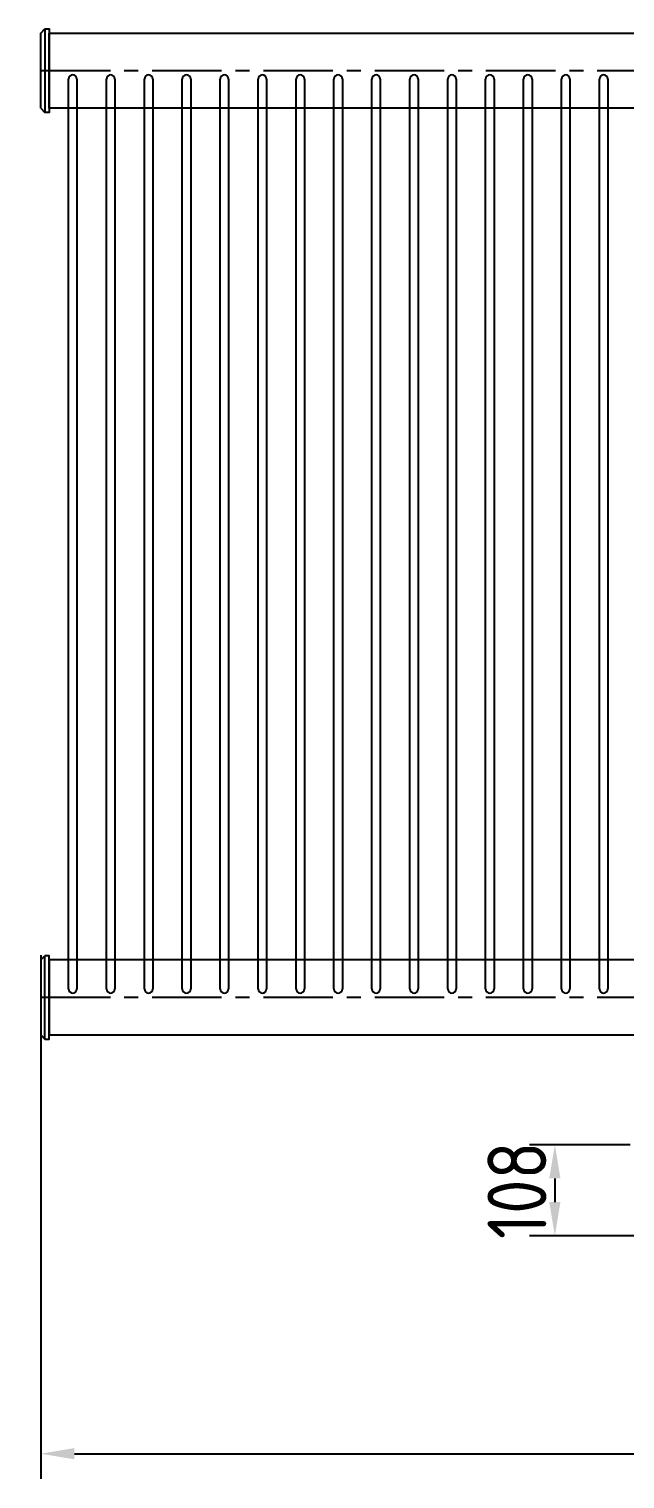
# Model space of a CAD drawing. Header units: millimetres. Extents: x 126854 to 137041, y -144259 to -137812.
# Drawn here: x 130156 to 130863, y -140775 to -139053 of the extents above; entities that cross this region are included whole.
import ezdxf

# ---------------------------------------------------------------- set-up
doc = ezdxf.new("R2010")
doc.units = ezdxf.units.MM
doc.header["$LTSCALE"] = 13
doc.linetypes.add('CENTERX2', pattern=[101.6, 63.5, -12.7, 12.7, -12.7])
doc.layers.add('1', color=4, linetype='Continuous')
doc.layers.add('标注、文本', color=3, linetype='Continuous', lineweight=25)
doc.styles.get("Standard").update_dxf_attribs({"font": 'gbenor.shx', "bigfont": 'gbcbig.shx'})
doc.dimstyles.new('1-15', dxfattribs={"dimscale": 20, "dimtxt": 3.5, "dimasz": 2, "dimexe": 1.5, "dimexo": 0.5, "dimgap": 0.5, "dimtad": 1, "dimtoh": 1, "dimdec": 1, "dimdsep": 46, "dimtxsty": 'Standard', "dimcen": 2.5, "dimclrd": 3, "dimclre": 3, "dimclrt": 3, "dimadec": 0, "dimazin": 2, "dimtfac": 1, "dimtdec": 1, "dimtmove": 0, "dimatfit": 2, "dimfxl": 1, "dimarcsym": 0})

# ---------------------------------------------------------------- blocks, each defined once
blk = doc.blocks.new('*D116')
at = {"layer": 'Defpoints', "color": 0, "lineweight": 30}
for p in [(130879.4, -140377.9), (130780.2, -140485.9), (130889.1, -140485.9)]:
    blk.add_point(p, dxfattribs=at)
at = {"layer": '标注、文本', "color": 3, "lineweight": -2}
for p, q in [((130869.4, -140377.9), (130750.2, -140377.9)), ((130780.2, -140417.9), (130780.2, -140445.9)), ((130879.1, -140485.9), (130750.2, -140485.9))]:
    blk.add_line(p, q, dxfattribs=at)
at = {"layer": '标注、文本', "color": 3, "lineweight": 30}
for points in [[(130773.5, -140417.9), (130786.8, -140417.9), (130780.2, -140377.9)], [(130773.5, -140445.9), (130786.8, -140445.9), (130780.2, -140485.9)]]:
    blk.add_solid(points, dxfattribs=at)
at = {"layer": '标注、文本', "color": 3, "insert": (130735.2, -140431.9), "char_height": 70, "attachment_point": 5, "rotation": 90}
blk.add_mtext('108', dxfattribs=at)
blk = doc.blocks.new('*D118')
at = {"layer": 'Defpoints', "color": 0, "lineweight": 30}
for p in [(130170.1, -140142.9), (132234.1, -140450.3), (132234.1, -140744.6)]:
    blk.add_point(p, dxfattribs=at)
at = {"layer": '标注、文本', "color": 3, "lineweight": -2}
for p, q in [((130170.1, -140152.9), (130170.1, -140774.6)), ((132234.1, -140460.3), (132234.1, -140774.6)), ((130210.1, -140744.6), (132194.1, -140744.6))]:
    blk.add_line(p, q, dxfattribs=at)
at = {"layer": '标注、文本', "color": 3, "lineweight": 30}
for points in [[(130210.1, -140737.9), (130210.1, -140751.3), (130170.1, -140744.6)], [(132194.1, -140737.9), (132194.1, -140751.3), (132234.1, -140744.6)]]:
    blk.add_solid(points, dxfattribs=at)
at = {"layer": '标注、文本', "color": 3, "insert": (131202.1, -140699.6), "char_height": 70, "attachment_point": 5}
blk.add_mtext('2064', dxfattribs=at)

msp = doc.modelspace()

# ---------------------------------------------------------------- linework, layer by layer
at = {"layer": '1', "ltscale": 5}
for p, q in [((130170.061, -139058.448), (130175.061, -139053.448)), ((130175.061, -139053.448), (130175.061, -139152.448)), ((130180.061, -139058.448), (130913.061, -139058.448)), ((130180.061, -139147.448), (130180.061, -139058.448)), ((130203.061, -140192.948), (130203.061, -139112.948)), ((130203.061, -140192.948), (130203.061, -139112.948)), ((130203.061, -140192.948), (130203.061, -139112.948)), ((130203.061, -140192.948), (130203.061, -139112.948)), ((130203.061, -140192.948), (130203.061, -139112.948)), ((130203.061, -140192.948), (130203.061, -139112.948)), ((130203.061, -140192.948), (130203.061, -139112.948)), ((130203.061, -140192.948), (130203.061, -139112.948)), ((130203.061, -140192.948), (130203.061, -139112.948)), ((130203.061, -140192.948), (130203.061, -139112.948)), ((130203.061, -140192.948), (130203.061, -139112.948)), ((130203.061, -140192.948), (130203.061, -139112.948)), ((130203.061, -140192.948), (130203.061, -139112.948)), ((130203.061, -140192.948), (130203.061, -139112.948)), ((130203.061, -140192.948), (130203.061, -139112.948)), ((130203.061, -140192.948), (130203.061, -139112.948)), ((130203.061, -140192.948), (130203.061, -139112.948)), ((130208.061, -139107.948), (130208.061, -139107.948)), ((130208.061, -139107.948), (130208.061, -139107.948)), ((130208.061, -139107.948), (130208.061, -139107.948)), ((130208.061, -139107.948), (130208.061, -139107.948)), ((130208.061, -139107.948), (130208.061, -139107.948)), ((130208.061, -139107.948), (130208.061, -139107.948)), ((130208.061, -139107.948), (130208.061, -139107.948)), ((130208.061, -139107.948), (130208.061, -139107.948)), ((130208.061, -139107.948), (130208.061, -139107.948)), ((130208.061, -139107.948), (130208.061, -139107.948)), ((130208.061, -139107.948), (130208.061, -139107.948)), ((130208.061, -139107.948), (130208.061, -139107.948)), ((130208.061, -139107.948), (130208.061, -139107.948)), ((130208.061, -139107.948), (130208.061, -139107.948)), ((130208.061, -139107.948), (130208.061, -139107.948)), ((130208.061, -139107.948), (130208.061, -139107.948)), ((130208.061, -139107.948), (130208.061, -139107.948)), ((130213.061, -139112.948), (130213.061, -140192.948)), ((130213.061, -139112.948), (130213.061, -140192.948)), ((130213.061, -139112.948), (130213.061, -140192.948)), ((130213.061, -139112.948), (130213.061, -140192.948)), ((130213.061, -139112.948), (130213.061, -140192.948)), ((130213.061, -139112.948), (130213.061, -140192.948)), ((130213.061, -139112.948), (130213.061, -140192.948)), ((130213.061, -139112.948), (130213.061, -140192.948)), ((130213.061, -139112.948), (130213.061, -140192.948)), ((130213.061, -139112.948), (130213.061, -140192.948)), ((130213.061, -139112.948), (130213.061, -140192.948)), ((130213.061, -139112.948), (130213.061, -140192.948)), ((130213.061, -139112.948), (130213.061, -140192.948)), ((130213.061, -139112.948), (130213.061, -140192.948)), ((130213.061, -139112.948), (130213.061, -140192.948)), ((130213.061, -139112.948), (130213.061, -140192.948)), ((130213.061, -139112.948), (130213.061, -140192.948)), ((130248.061, -140192.948), (130248.061, -139112.948)), ((130253.061, -139107.948), (130253.061, -139107.948)), ((130258.061, -139112.948), (130258.061, -140192.948)), ((130293.061, -140192.948), (130293.061, -139112.948)), ((130293.061, -140192.948), (130293.061, -139112.948)), ((130293.061, -140192.948), (130293.061, -139112.948)), ((130293.061, -140192.948), (130293.061, -139112.948)), ((130293.061, -140192.948), (130293.061, -139112.948)), ((130293.061, -140192.948), (130293.061, -139112.948)), ((130293.061, -140192.948), (130293.061, -139112.948)), ((130293.061, -140192.948), (130293.061, -139112.948)), ((130293.061, -140192.948), (130293.061, -139112.948)), ((130293.061, -140192.948), (130293.061, -139112.948)), ((130293.061, -140192.948), (130293.061, -139112.948)), ((130293.061, -140192.948), (130293.061, -139112.948)), ((130293.061, -140192.948), (130293.061, -139112.948)), ((130293.061, -140192.948), (130293.061, -139112.948)), ((130293.061, -140192.948), (130293.061, -139112.948)), ((130293.061, -140192.948), (130293.061, -139112.948)), ((130293.061, -140192.948), (130293.061, -139112.948)), ((130298.061, -139107.948), (130298.061, -139107.948)), ((130298.061, -139107.948), (130298.061, -139107.948)), ((130298.061, -139107.948), (130298.061, -139107.948)), ((130298.061, -139107.948), (130298.061, -139107.948)), ((130298.061, -139107.948), (130298.061, -139107.948)), ((130298.061, -139107.948), (130298.061, -139107.948)), ((130298.061, -139107.948), (130298.061, -139107.948)), ((130298.061, -139107.948), (130298.061, -139107.948)), ((130298.061, -139107.948), (130298.061, -139107.948)), ((130298.061, -139107.948), (130298.061, -139107.948)), ((130298.061, -139107.948), (130298.061, -139107.948)), ((130298.061, -139107.948), (130298.061, -139107.948)), ((130298.061, -139107.948), (130298.061, -139107.948)), ((130298.061, -139107.948), (130298.061, -139107.948)), ((130298.061, -139107.948), (130298.061, -139107.948)), ((130298.061, -139107.948), (130298.061, -139107.948)), ((130298.061, -139107.948), (130298.061, -139107.948)), ((130303.061, -139112.948), (130303.061, -140192.948)), ((130303.061, -139112.948), (130303.061, -140192.948)), ((130303.061, -139112.948), (130303.061, -140192.948)), ((130303.061, -139112.948), (130303.061, -140192.948)), ((130303.061, -139112.948), (130303.061, -140192.948)), ((130303.061, -139112.948), (130303.061, -140192.948)), ((130303.061, -139112.948), (130303.061, -140192.948)), ((130303.061, -139112.948), (130303.061, -140192.948)), ((130303.061, -139112.948), (130303.061, -140192.948)), ((130303.061, -139112.948), (130303.061, -140192.948)), ((130303.061, -139112.948), (130303.061, -140192.948)), ((130303.061, -139112.948), (130303.061, -140192.948)), ((130303.061, -139112.948), (130303.061, -140192.948)), ((130303.061, -139112.948), (130303.061, -140192.948)), ((130303.061, -139112.948), (130303.061, -140192.948)), ((130303.061, -139112.948), (130303.061, -140192.948)), ((130303.061, -139112.948), (130303.061, -140192.948)), ((130338.061, -140192.948), (130338.061, -139112.948)), ((130343.061, -139107.948), (130343.061, -139107.948)), ((130348.061, -139112.948), (130348.061, -140192.948)), ((130383.061, -140192.948), (130383.061, -139112.948)), ((130383.061, -140192.948), (130383.061, -139112.948)), ((130383.061, -140192.948), (130383.061, -139112.948)), ((130383.061, -140192.948), (130383.061, -139112.948)), ((130388.061, -139107.948), (130388.061, -139107.948)), ((130388.061, -139107.948), (130388.061, -139107.948)), ((130388.061, -139107.948), (130388.061, -139107.948)), ((130388.061, -139107.948), (130388.061, -139107.948)), ((130393.061, -139112.948), (130393.061, -140192.948)), ((130393.061, -139112.948), (130393.061, -140192.948)), ((130393.061, -139112.948), (130393.061, -140192.948)), ((130393.061, -139112.948), (130393.061, -140192.948)), ((130428.061, -140192.948), (130428.061, -139112.948)), ((130428.061, -140192.948), (130428.061, -139112.948)), ((130428.061, -140192.948), (130428.061, -139112.948)), ((130433.061, -139107.948), (130433.061, -139107.948)), ((130433.061, -139107.948), (130433.061, -139107.948)), ((130433.061, -139107.948), (130433.061, -139107.948)), ((130438.061, -139112.948), (130438.061, -140192.948)), ((130438.061, -139112.948), (130438.061, -140192.948)), ((130438.061, -139112.948), (130438.061, -140192.948)), ((130473.061, -140192.948), (130473.061, -139112.948)), ((130478.061, -139107.948), (130478.061, -139107.948)), ((130483.061, -139112.948), (130483.061, -140192.948)), ((130518.061, -140192.948), (130518.061, -139112.948)), ((130523.061, -139107.948), (130523.061, -139107.948)), ((130528.061, -139112.948), (130528.061, -140192.948)), ((130563.061, -140192.948), (130563.061, -139112.948)), ((130568.061, -139107.948), (130568.061, -139107.948)), ((130573.061, -139112.948), (130573.061, -140192.948)), ((130608.061, -140192.948), (130608.061, -139112.948)), ((130608.061, -140192.948), (130608.061, -139112.948)), ((130613.061, -139107.948), (130613.061, -139107.948)), ((130613.061, -139107.948), (130613.061, -139107.948)), ((130618.061, -139112.948), (130618.061, -140192.948)), ((130618.061, -139112.948), (130618.061, -140192.948)), ((130653.061, -140192.948), (130653.061, -139112.948)), ((130658.061, -139107.948), (130658.061, -139107.948)), ((130663.061, -139112.948), (130663.061, -140192.948)), ((130698.061, -140192.948), (130698.061, -139112.948)), ((130703.061, -139107.948), (130703.061, -139107.948)), ((130708.061, -139112.948), (130708.061, -140192.948)), ((130743.061, -140192.948), (130743.061, -139112.948)), ((130748.061, -139107.948), (130748.061, -139107.948)), ((130753.061, -139112.948), (130753.061, -140192.948)), ((130788.061, -140192.948), (130788.061, -139112.948)), ((130793.061, -139107.948), (130793.061, -139107.948)), ((130798.061, -139112.948), (130798.061, -140192.948)), ((130833.061, -140192.948), (130833.061, -139112.948)), ((130838.061, -139107.948), (130838.061, -139107.948)), ((130843.061, -139112.948), (130843.061, -140192.948)), ((130170.061, -139147.448), (130175.061, -139152.448)), ((130913.061, -139147.448), (130180.061, -139147.448)), ((130170.061, -140158.448), (130175.061, -140153.448)), ((130175.061, -140252.448), (130175.061, -140153.448)), ((130913.061, -140158.448), (130180.061, -140158.448)), ((130180.061, -140158.448), (130180.061, -140247.448)), ((130208.061, -140197.948), (130208.061, -140197.948)), ((130208.061, -140197.948), (130208.061, -140197.948)), ((130208.061, -140197.948), (130208.061, -140197.948)), ((130208.061, -140197.948), (130208.061, -140197.948)), ((130208.061, -140197.948), (130208.061, -140197.948)), ((130208.061, -140197.948), (130208.061, -140197.948)), ((130208.061, -140197.948), (130208.061, -140197.948)), ((130208.061, -140197.948), (130208.061, -140197.948)), ((130208.061, -140197.948), (130208.061, -140197.948)), ((130208.061, -140197.948), (130208.061, -140197.948)), ((130208.061, -140197.948), (130208.061, -140197.948)), ((130208.061, -140197.948), (130208.061, -140197.948)), ((130208.061, -140197.948), (130208.061, -140197.948)), ((130208.061, -140197.948), (130208.061, -140197.948)), ((130208.061, -140197.948), (130208.061, -140197.948)), ((130208.061, -140197.948), (130208.061, -140197.948)), ((130208.061, -140197.948), (130208.061, -140197.948)), ((130253.061, -140197.948), (130253.061, -140197.948)), ((130298.061, -140197.948), (130298.061, -140197.948)), ((130298.061, -140197.948), (130298.061, -140197.948)), ((130298.061, -140197.948), (130298.061, -140197.948)), ((130298.061, -140197.948), (130298.061, -140197.948)), ((130298.061, -140197.948), (130298.061, -140197.948)), ((130298.061, -140197.948), (130298.061, -140197.948)), ((130298.061, -140197.948), (130298.061, -140197.948)), ((130298.061, -140197.948), (130298.061, -140197.948)), ((130298.061, -140197.948), (130298.061, -140197.948)), ((130298.061, -140197.948), (130298.061, -140197.948)), ((130298.061, -140197.948), (130298.061, -140197.948)), ((130298.061, -140197.948), (130298.061, -140197.948)), ((130298.061, -140197.948), (130298.061, -140197.948)), ((130298.061, -140197.948), (130298.061, -140197.948)), ((130298.061, -140197.948), (130298.061, -140197.948)), ((130298.061, -140197.948), (130298.061, -140197.948)), ((130298.061, -140197.948), (130298.061, -140197.948)), ((130343.061, -140197.948), (130343.061, -140197.948)), ((130388.061, -140197.948), (130388.061, -140197.948)), ((130388.061, -140197.948), (130388.061, -140197.948)), ((130388.061, -140197.948), (130388.061, -140197.948)), ((130388.061, -140197.948), (130388.061, -140197.948)), ((130433.061, -140197.948), (130433.061, -140197.948)), ((130433.061, -140197.948), (130433.061, -140197.948)), ((130433.061, -140197.948), (130433.061, -140197.948)), ((130478.061, -140197.948), (130478.061, -140197.948)), ((130523.061, -140197.948), (130523.061, -140197.948)), ((130568.061, -140197.948), (130568.061, -140197.948)), ((130613.061, -140197.948), (130613.061, -140197.948)), ((130613.061, -140197.948), (130613.061, -140197.948)), ((130658.061, -140197.948), (130658.061, -140197.948)), ((130703.061, -140197.948), (130703.061, -140197.948)), ((130748.061, -140197.948), (130748.061, -140197.948)), ((130793.061, -140197.948), (130793.061, -140197.948)), ((130838.061, -140197.948), (130838.061, -140197.948)), ((130170.061, -140247.448), (130175.061, -140252.448)), ((130180.061, -140247.448), (130913.061, -140247.448))]:
    msp.add_line(p, q, dxfattribs=at)
at = {"layer": '1', "color": 1, "linetype": 'CENTERX2', "lineweight": -3, "ltscale": 0.1}
for p, q in [((130913.061, -139102.948), (130156.147, -139102.948)), ((130913.061, -140202.948), (130156.147, -140202.948)), ((130913.061, -140202.948), (130170.061, -140202.948))]:
    msp.add_line(p, q, dxfattribs=at)
at = {"layer": '1', "ltscale": 5}
for points in [[(130170.061, -139147.448), (130170.061, -139058.448)], [(130175.061, -139053.448), (130180.061, -139053.448), (130180.061, -139152.448), (130175.061, -139152.448)], [(130175.061, -140252.448), (130180.061, -140252.448), (130180.061, -140153.448), (130175.061, -140153.448)], [(130170.061, -140158.448), (130170.061, -140247.448)]]:
    msp.add_lwpolyline(points, dxfattribs=at)
for centre, start, end in [((130208.061, -139112.948), 90, 180), ((130208.061, -139112.948), 90, 180), ((130208.061, -139112.948), 90, 180), ((130208.061, -139112.948), 90, 180), ((130208.061, -139112.948), 90, 180), ((130208.061, -139112.948), 90, 180), ((130208.061, -139112.948), 90, 180), ((130208.061, -139112.948), 90, 180), ((130208.061, -139112.948), 90, 180), ((130208.061, -139112.948), 90, 180), ((130208.061, -139112.948), 90, 180), ((130208.061, -139112.948), 90, 180), ((130208.061, -139112.948), 90, 180), ((130208.061, -139112.948), 90, 180), ((130208.061, -139112.948), 90, 180), ((130208.061, -139112.948), 90, 180), ((130208.061, -139112.948), 90, 180), ((130208.061, -139112.948), 0, 90), ((130208.061, -139112.948), 0, 90), ((130208.061, -139112.948), 0, 90), ((130208.061, -139112.948), 0, 90), ((130208.061, -139112.948), 0, 90), ((130208.061, -139112.948), 0, 90), ((130208.061, -139112.948), 0, 90), ((130208.061, -139112.948), 0, 90), ((130208.061, -139112.948), 0, 90), ((130208.061, -139112.948), 0, 90), ((130208.061, -139112.948), 0, 90), ((130208.061, -139112.948), 0, 90), ((130208.061, -139112.948), 0, 90), ((130208.061, -139112.948), 0, 90), ((130208.061, -139112.948), 0, 90), ((130208.061, -139112.948), 0, 90), ((130208.061, -139112.948), 0, 90), ((130253.061, -139112.948), 90, 180), ((130253.061, -139112.948), 0, 90), ((130298.061, -139112.948), 90, 180), ((130298.061, -139112.948), 90, 180), ((130298.061, -139112.948), 90, 180), ((130298.061, -139112.948), 90, 180), ((130298.061, -139112.948), 90, 180), ((130298.061, -139112.948), 90, 180), ((130298.061, -139112.948), 90, 180), ((130298.061, -139112.948), 90, 180), ((130298.061, -139112.948), 90, 180), ((130298.061, -139112.948), 90, 180), ((130298.061, -139112.948), 90, 180), ((130298.061, -139112.948), 90, 180), ((130298.061, -139112.948), 90, 180), ((130298.061, -139112.948), 90, 180), ((130298.061, -139112.948), 90, 180), ((130298.061, -139112.948), 90, 180), ((130298.061, -139112.948), 90, 180), ((130298.061, -139112.948), 0, 90), ((130298.061, -139112.948), 0, 90), ((130298.061, -139112.948), 0, 90), ((130298.061, -139112.948), 0, 90), ((130298.061, -139112.948), 0, 90), ((130298.061, -139112.948), 0, 90), ((130298.061, -139112.948), 0, 90), ((130298.061, -139112.948), 0, 90), ((130298.061, -139112.948), 0, 90), ((130298.061, -139112.948), 0, 90), ((130298.061, -139112.948), 0, 90), ((130298.061, -139112.948), 0, 90), ((130298.061, -139112.948), 0, 90), ((130298.061, -139112.948), 0, 90), ((130298.061, -139112.948), 0, 90), ((130298.061, -139112.948), 0, 90), ((130298.061, -139112.948), 0, 90), ((130343.061, -139112.948), 90, 180), ((130343.061, -139112.948), 0, 90), ((130388.061, -139112.948), 90, 180), ((130388.061, -139112.948), 90, 180), ((130388.061, -139112.948), 90, 180), ((130388.061, -139112.948), 90, 180), ((130388.061, -139112.948), 0, 90), ((130388.061, -139112.948), 0, 90), ((130388.061, -139112.948), 0, 90), ((130388.061, -139112.948), 0, 90), ((130433.061, -139112.948), 90, 180), ((130433.061, -139112.948), 90, 180), ((130433.061, -139112.948), 90, 180), ((130433.061, -139112.948), 0, 90), ((130433.061, -139112.948), 0, 90), ((130433.061, -139112.948), 0, 90), ((130478.061, -139112.948), 90, 180), ((130478.061, -139112.948), 0, 90), ((130523.061, -139112.948), 90, 180), ((130523.061, -139112.948), 0, 90), ((130568.061, -139112.948), 90, 180), ((130568.061, -139112.948), 0, 90), ((130613.061, -139112.948), 90, 180), ((130613.061, -139112.948), 90, 180), ((130613.061, -139112.948), 0, 90), ((130613.061, -139112.948), 0, 90), ((130658.061, -139112.948), 90, 180), ((130658.061, -139112.948), 0, 90), ((130703.061, -139112.948), 90, 180), ((130703.061, -139112.948), 0, 90), ((130748.061, -139112.948), 90, 180), ((130748.061, -139112.948), 0, 90), ((130793.061, -139112.948), 90, 180), ((130793.061, -139112.948), 0, 90), ((130838.061, -139112.948), 90, 180), ((130838.061, -139112.948), 0, 90), ((130208.061, -140192.948), 180, 270), ((130208.061, -140192.948), 180, 270), ((130208.061, -140192.948), 180, 270), ((130208.061, -140192.948), 180, 270), ((130208.061, -140192.948), 180, 270), ((130208.061, -140192.948), 180, 270), ((130208.061, -140192.948), 180, 270), ((130208.061, -140192.948), 180, 270), ((130208.061, -140192.948), 180, 270), ((130208.061, -140192.948), 180, 270), ((130208.061, -140192.948), 180, 270), ((130208.061, -140192.948), 180, 270), ((130208.061, -140192.948), 180, 270), ((130208.061, -140192.948), 180, 270), ((130208.061, -140192.948), 180, 270), ((130208.061, -140192.948), 180, 270), ((130208.061, -140192.948), 180, 270), ((130208.061, -140192.948), 270, 0), ((130208.061, -140192.948), 270, 0), ((130208.061, -140192.948), 270, 0), ((130208.061, -140192.948), 270, 0), ((130208.061, -140192.948), 270, 0), ((130208.061, -140192.948), 270, 0), ((130208.061, -140192.948), 270, 0), ((130208.061, -140192.948), 270, 0), ((130208.061, -140192.948), 270, 0), ((130208.061, -140192.948), 270, 0), ((130208.061, -140192.948), 270, 0), ((130208.061, -140192.948), 270, 0), ((130208.061, -140192.948), 270, 0), ((130208.061, -140192.948), 270, 0), ((130208.061, -140192.948), 270, 0), ((130208.061, -140192.948), 270, 0), ((130208.061, -140192.948), 270, 0), ((130253.061, -140192.948), 180, 270), ((130253.061, -140192.948), 270, 0), ((130298.061, -140192.948), 180, 270), ((130298.061, -140192.948), 180, 270), ((130298.061, -140192.948), 180, 270), ((130298.061, -140192.948), 180, 270), ((130298.061, -140192.948), 180, 270), ((130298.061, -140192.948), 180, 270), ((130298.061, -140192.948), 180, 270), ((130298.061, -140192.948), 180, 270), ((130298.061, -140192.948), 180, 270), ((130298.061, -140192.948), 180, 270), ((130298.061, -140192.948), 180, 270), ((130298.061, -140192.948), 180, 270), ((130298.061, -140192.948), 180, 270), ((130298.061, -140192.948), 180, 270), ((130298.061, -140192.948), 180, 270), ((130298.061, -140192.948), 180, 270), ((130298.061, -140192.948), 180, 270), ((130298.061, -140192.948), 270, 0), ((130298.061, -140192.948), 270, 0), ((130298.061, -140192.948), 270, 0), ((130298.061, -140192.948), 270, 0), ((130298.061, -140192.948), 270, 0), ((130298.061, -140192.948), 270, 0), ((130298.061, -140192.948), 270, 0), ((130298.061, -140192.948), 270, 0), ((130298.061, -140192.948), 270, 0), ((130298.061, -140192.948), 270, 0), ((130298.061, -140192.948), 270, 0), ((130298.061, -140192.948), 270, 0), ((130298.061, -140192.948), 270, 0), ((130298.061, -140192.948), 270, 0), ((130298.061, -140192.948), 270, 0), ((130298.061, -140192.948), 270, 0), ((130298.061, -140192.948), 270, 0), ((130343.061, -140192.948), 180, 270), ((130343.061, -140192.948), 270, 0), ((130388.061, -140192.948), 180, 270), ((130388.061, -140192.948), 180, 270), ((130388.061, -140192.948), 180, 270), ((130388.061, -140192.948), 180, 270), ((130388.061, -140192.948), 270, 0), ((130388.061, -140192.948), 270, 0), ((130388.061, -140192.948), 270, 0), ((130388.061, -140192.948), 270, 0), ((130433.061, -140192.948), 180, 270), ((130433.061, -140192.948), 180, 270), ((130433.061, -140192.948), 180, 270), ((130433.061, -140192.948), 270, 0), ((130433.061, -140192.948), 270, 0), ((130433.061, -140192.948), 270, 0), ((130478.061, -140192.948), 180, 270), ((130478.061, -140192.948), 270, 0), ((130523.061, -140192.948), 180, 270), ((130523.061, -140192.948), 270, 0), ((130568.061, -140192.948), 180, 270), ((130568.061, -140192.948), 270, 0), ((130613.061, -140192.948), 180, 270), ((130613.061, -140192.948), 180, 270), ((130613.061, -140192.948), 270, 0), ((130613.061, -140192.948), 270, 0), ((130658.061, -140192.948), 180, 270), ((130658.061, -140192.948), 270, 0), ((130703.061, -140192.948), 180, 270), ((130703.061, -140192.948), 270, 0), ((130748.061, -140192.948), 180, 270), ((130748.061, -140192.948), 270, 0), ((130793.061, -140192.948), 180, 270), ((130793.061, -140192.948), 270, 0), ((130838.061, -140192.948), 180, 270), ((130838.061, -140192.948), 270, 0)]:
    msp.add_arc(centre, 5, start, end, dxfattribs=at)

# ---------------------------------------------------------------- dimensions: what is measured, and where the dimension line sits
at = {"layer": '标注、文本'}
dim = msp.add_linear_dim(base=(132234.061, -140744.612), p1=(130170.061, -140142.948), p2=(132234.061, -140450.295), dimstyle='1-15', dxfattribs=at)
dim.commit()
dim.dimension.update_dxf_attribs({"geometry": '*D118', "text_midpoint": (131202.061, -140699.612)})
dim = msp.add_linear_dim(base=(130780.167, -140485.948), p1=(130879.385, -140377.948), p2=(130889.061, -140485.948), angle=90, dimstyle='1-15', dxfattribs=at)
dim.commit()
dim.dimension.update_dxf_attribs({"geometry": '*D116', "text_midpoint": (130780.167, -140431.948), "dimtype": 160})

doc.saveas('drawing.dxf')
